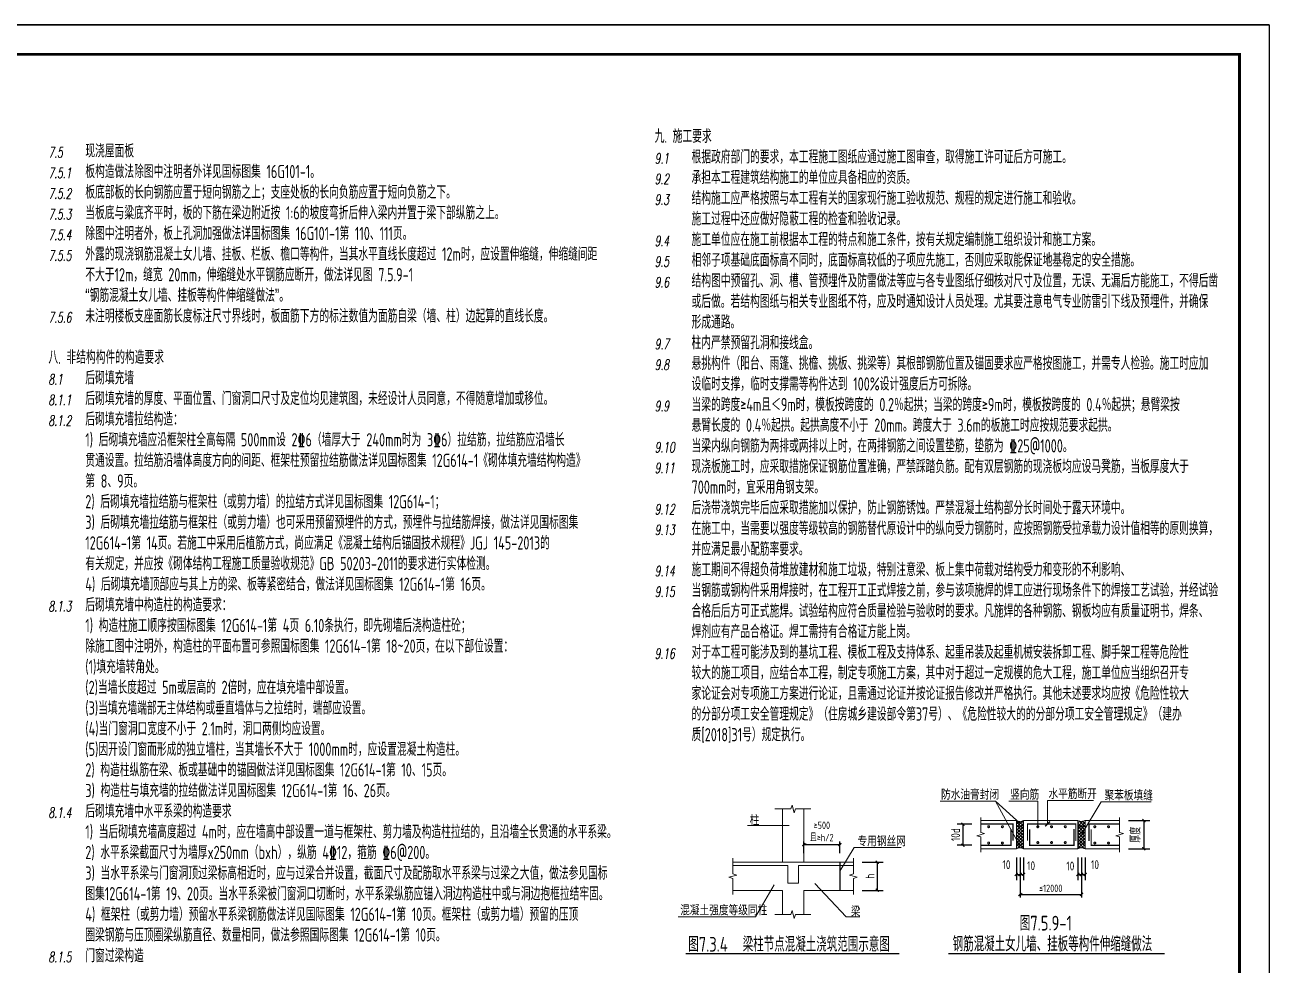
# Model space of a CAD drawing. Header units: millimetres. Extents: x 893615 to 896608, y 39650 to 40458.
# Drawn here: x 894244.1 to 894666.1, y 39925.2 to 40244.1 of the extents above; entities that cross this region are included whole.
import ezdxf

# ---------------------------------------------------------------- set-up
doc = ezdxf.new("R2010")
doc.units = ezdxf.units.MM
doc.header["$LTSCALE"] = 1000
doc.header["$MEASUREMENT"] = 0
doc.layers.add('100', color=253, linetype='Continuous')
for name, color, linetype, lineweight in [('SM-0-文字', 4, 'Continuous', 15), ('SM-0-标注', 3, 'Continuous', 15), ('SM-0-轮廓', 111, 'Continuous', 20), ('SM-0-钢筋', 1, 'Continuous', 35), ('SM-6大样-填充', 8, 'Continuous', 15), ('SM001', 7, 'Continuous', 15)]:
    doc.layers.add(name, color=color, linetype=linetype, lineweight=lineweight)
doc.styles.add('GBHZ', font='gbenor.shx', dxfattribs={"width": 0.9, "bigfont": 'gbcbig.shx'})
doc.styles.add('SM001', font='tssdeng.shx', dxfattribs={"width": 0.7, "bigfont": 'tssdchn.shx'})
doc.styles.add('SM002', font='romand.shx')
doc.styles.add('TS', font='tssdeng.shx', dxfattribs={"width": 0.8, "height": 2.5, "bigfont": 'tssdchn.shx'})
doc.styles.add('TSSD_REIN', font='tssdeng.shx', dxfattribs={"width": 0.7, "bigfont": 'tssdchn.shx'})
doc.dimstyles.new('TSSD_100_1', dxfattribs={"dimtxt": 2.5, "dimasz": 0.01, "dimexe": 1, "dimexo": 3, "dimgap": 0.8, "dimtad": 1, "dimdec": 0, "dimlfac": 100, "dimzin": 0, "dimdsep": 46, "dimtxsty": 'TS', "dimblk": 'PKM_BLK', "dimcen": 0, "dimdle": 100, "dimclrt": 7, "dimadec": 0, "dimazin": 0, "dimtfac": 1, "dimtdec": 0, "dimtix": 1, "dimtmove": 2, "dimatfit": 3, "dimfxl": 0, "dimtolj": 1, "dimtzin": 0, "dimarcsym": 0})
doc.dimstyles.new('Y', dxfattribs={"dimtxt": 3, "dimasz": 0.01, "dimexe": 2, "dimexo": 3, "dimgap": 1, "dimtad": 1, "dimdec": 0, "dimlfac": 100, "dimzin": 0, "dimdsep": 46, "dimtxsty": 'GBHZ', "dimblk1": 'DX', "dimblk2": 'DX', "dimsah": 1, "dimcen": 0.09, "dimdle": 1, "dimclrt": 4, "dimadec": 0, "dimazin": 0, "dimtfac": 1, "dimtdec": 0, "dimtix": 1, "dimtmove": 2, "dimatfit": 3, "dimldrblk": 'DX', "dimfxl": 0, "dimtolj": 1, "dimtzin": 0, "dimarcsym": 0})
pattern_1 = [(45, (909340.0319, 40230.9251), (-0.538815367, 0.538815367), []), (135, (909340.0319, 40230.9251), (-0.538815367, -0.538815367), [])]

# ---------------------------------------------------------------- blocks, each defined once
blk = doc.blocks.new('DX')
at = {"color": 0, "linetype": 'ByBlock', "const_width": 40}
blk.add_lwpolyline([(-54, -51), (46, 49)], dxfattribs=at)
blk = doc.blocks.new('*D9')
at = {"layer": 'Defpoints', "color": 0, "transparency": 16777216}
for p in [(894525.13, 39960.12), (894525.13, 39950.52), (894533.24, 39950.52)]:
    blk.add_point(p, dxfattribs=at)
at = {"layer": 'SM-0-标注', "color": 0, "lineweight": -2, "transparency": 16777216}
for p, q in [((894528.13, 39960.12), (894535.24, 39960.12)), ((894533.24, 39960.11), (894533.24, 39950.53)), ((894528.13, 39950.52), (894535.24, 39950.52))]:
    blk.add_line(p, q, dxfattribs=at)
at = {"layer": 'SM-0-标注', "color": 0, "lineweight": -2, "transparency": 16777216, "xscale": 0.01, "yscale": 0.01, "zscale": 0.01}
for p, rotation in [((894533.24, 39960.12), 90), ((894533.24, 39950.52), 270)]:
    blk.add_blockref('DX', p, dxfattribs=dict(at, rotation=rotation))
at = {"layer": 'SM-0-标注', "color": 4, "transparency": 16777216, "insert": (894530.74, 39955.32), "char_height": 3, "attachment_point": 5, "rotation": 90, "style": 'GBHZ'}
blk.add_mtext('\\A1;h', dxfattribs=at)
blk = doc.blocks.new('PKM_BLK')
at = {"layer": '100'}
blk.add_line((-100, 0), (0, 0), dxfattribs=at)
at = {"layer": '100', "const_width": 45}
blk.add_lwpolyline([(-50, -50), (50, 50)], dxfattribs=at)
blk = doc.blocks.new('*D10')
at = {"layer": 'Defpoints', "color": 0, "transparency": 16777216}
for p in [(894520.59, 39966.05), (894508.29, 39960.12), (894520.59, 39960.12)]:
    blk.add_point(p, dxfattribs=at)
at = {"layer": 'SM-0-标注', "color": 0, "lineweight": -2, "transparency": 16777216}
for p, q in [((894508.29, 39963.12), (894508.29, 39967.05)), ((894508.3, 39966.05), (894520.58, 39966.05)), ((894520.59, 39963.12), (894520.59, 39967.05))]:
    blk.add_line(p, q, dxfattribs=at)
at = {"layer": 'SM-0-标注', "color": 0, "lineweight": -2, "transparency": 16777216, "xscale": 0.01, "yscale": 0.01, "zscale": 0.01, "rotation": 180}
blk.add_blockref('PKM_BLK', (894508.29, 39966.05), dxfattribs=at)
at = {"layer": 'SM-0-标注', "color": 0, "lineweight": -2, "transparency": 16777216, "xscale": 0.01, "yscale": 0.01, "zscale": 0.01}
blk.add_blockref('PKM_BLK', (894520.59, 39966.05), dxfattribs=at)
at = {"layer": 'SM-0-标注', "color": 7, "transparency": 16777216, "insert": (894514.44, 39970.52), "char_height": 2.5, "attachment_point": 5, "style": 'TSSD_REIN'}
blk.add_mtext('\\A1;≥500\\P且\x93h/2', dxfattribs=at)
blk = doc.blocks.new('*D21')
at = {"layer": 'Defpoints', "color": 0, "transparency": 16777216}
for p in [(894581.65, 39964.63), (894582.85, 39964.63), (894582.85, 39955.94)]:
    blk.add_point(p, dxfattribs=at)
at = {"layer": 'SM-0-标注', "color": 0, "lineweight": -2, "transparency": 16777216}
for p, q in [((894581.65, 39961.63), (894581.65, 39953.94)), ((894582.85, 39961.63), (894582.85, 39953.94)), ((894581.64, 39955.94), (894581.63, 39955.94)), ((894581.65, 39955.94), (894582.85, 39955.94)), ((894582.86, 39955.94), (894582.87, 39955.94))]:
    blk.add_line(p, q, dxfattribs=at)
at = {"layer": 'SM-0-标注', "color": 0, "lineweight": -2, "transparency": 16777216, "xscale": 0.01, "yscale": 0.01, "zscale": 0.01}
blk.add_blockref('DX', (894581.65, 39955.94), dxfattribs=at)
at = {"layer": 'SM-0-标注', "color": 0, "lineweight": -2, "transparency": 16777216, "xscale": 0.01, "yscale": 0.01, "zscale": 0.01, "rotation": 180}
blk.add_blockref('DX', (894582.85, 39955.94), dxfattribs=at)
at = {"layer": 'SM-0-标注', "color": 4, "transparency": 16777216, "insert": (894585.41, 39958.89), "char_height": 3, "attachment_point": 5, "style": 'GBHZ'}
blk.add_mtext('\\A1;10', dxfattribs=at)
blk = doc.blocks.new('*D22')
at = {"layer": 'Defpoints', "color": 0, "transparency": 16777216}
for p in [(894581.65, 39962.76), (894602.5, 39962.76), (894602.5, 39949.16)]:
    blk.add_point(p, dxfattribs=at)
at = {"layer": 'SM-0-标注', "color": 0, "lineweight": -2, "transparency": 16777216}
for p, q in [((894581.65, 39959.76), (894581.65, 39948.16)), ((894602.5, 39959.76), (894602.5, 39948.16)), ((894581.66, 39949.16), (894602.49, 39949.16))]:
    blk.add_line(p, q, dxfattribs=at)
at = {"layer": 'SM-0-标注', "color": 0, "lineweight": -2, "transparency": 16777216, "xscale": 0.01, "yscale": 0.01, "zscale": 0.01, "rotation": 180}
blk.add_blockref('PKM_BLK', (894581.65, 39949.16), dxfattribs=at)
at = {"layer": 'SM-0-标注', "color": 0, "lineweight": -2, "transparency": 16777216, "xscale": 0.01, "yscale": 0.01, "zscale": 0.01}
blk.add_blockref('PKM_BLK', (894602.5, 39949.16), dxfattribs=at)
at = {"layer": 'SM-0-标注', "color": 7, "transparency": 16777216, "insert": (894592.07, 39951.21), "char_height": 2.5, "attachment_point": 5, "style": 'TSSD_REIN'}
blk.add_mtext('\\A1;\x9212000', dxfattribs=at)
blk = doc.blocks.new('*D23')
at = {"layer": 'Defpoints', "color": 0, "transparency": 16777216}
for p in [(894602.5, 39964.63), (894603.7, 39964.63), (894603.7, 39955.94)]:
    blk.add_point(p, dxfattribs=at)
at = {"layer": 'SM-0-标注', "color": 0, "lineweight": -2, "transparency": 16777216}
for p, q in [((894602.5, 39961.63), (894602.5, 39953.94)), ((894603.7, 39961.63), (894603.7, 39953.94)), ((894602.49, 39955.94), (894602.48, 39955.94)), ((894602.5, 39955.94), (894603.7, 39955.94)), ((894603.71, 39955.94), (894603.72, 39955.94))]:
    blk.add_line(p, q, dxfattribs=at)
at = {"layer": 'SM-0-标注', "color": 0, "lineweight": -2, "transparency": 16777216, "xscale": 0.01, "yscale": 0.01, "zscale": 0.01}
blk.add_blockref('DX', (894602.5, 39955.94), dxfattribs=at)
at = {"layer": 'SM-0-标注', "color": 0, "lineweight": -2, "transparency": 16777216, "xscale": 0.01, "yscale": 0.01, "zscale": 0.01, "rotation": 180}
blk.add_blockref('DX', (894603.7, 39955.94), dxfattribs=at)
at = {"layer": 'SM-0-标注', "color": 4, "transparency": 16777216, "insert": (894607.08, 39959.24), "char_height": 3, "attachment_point": 5, "style": 'GBHZ'}
blk.add_mtext('\\A1;10', dxfattribs=at)
blk = doc.blocks.new('*D24')
at = {"layer": 'Defpoints', "color": 0, "transparency": 16777216}
for p in [(894580.45, 39964.63), (894581.65, 39964.63), (894581.65, 39955.94)]:
    blk.add_point(p, dxfattribs=at)
at = {"layer": 'SM-0-标注', "color": 0, "lineweight": -2, "transparency": 16777216}
for p, q in [((894580.45, 39961.63), (894580.45, 39953.94)), ((894581.65, 39961.63), (894581.65, 39953.94)), ((894580.44, 39955.94), (894580.43, 39955.94)), ((894580.45, 39955.94), (894581.65, 39955.94)), ((894581.66, 39955.94), (894581.67, 39955.94))]:
    blk.add_line(p, q, dxfattribs=at)
at = {"layer": 'SM-0-标注', "color": 0, "lineweight": -2, "transparency": 16777216, "xscale": 0.01, "yscale": 0.01, "zscale": 0.01}
blk.add_blockref('DX', (894580.45, 39955.94), dxfattribs=at)
at = {"layer": 'SM-0-标注', "color": 0, "lineweight": -2, "transparency": 16777216, "xscale": 0.01, "yscale": 0.01, "zscale": 0.01, "rotation": 180}
blk.add_blockref('DX', (894581.65, 39955.94), dxfattribs=at)
at = {"layer": 'SM-0-标注', "color": 4, "transparency": 16777216, "insert": (894577.06, 39959.24), "char_height": 3, "attachment_point": 5, "style": 'GBHZ'}
blk.add_mtext('\\A1;10', dxfattribs=at)
blk = doc.blocks.new('*D25')
at = {"layer": 'Defpoints', "color": 0, "transparency": 16777216}
for p in [(894601.3, 39964.63), (894602.5, 39964.63), (894602.5, 39955.94)]:
    blk.add_point(p, dxfattribs=at)
at = {"layer": 'SM-0-标注', "color": 0, "lineweight": -2, "transparency": 16777216}
for p, q in [((894601.3, 39961.63), (894601.3, 39953.94)), ((894602.5, 39961.63), (894602.5, 39953.94)), ((894601.29, 39955.94), (894601.28, 39955.94)), ((894601.3, 39955.94), (894602.5, 39955.94)), ((894602.51, 39955.94), (894602.52, 39955.94))]:
    blk.add_line(p, q, dxfattribs=at)
at = {"layer": 'SM-0-标注', "color": 0, "lineweight": -2, "transparency": 16777216, "xscale": 0.01, "yscale": 0.01, "zscale": 0.01}
blk.add_blockref('DX', (894601.3, 39955.94), dxfattribs=at)
at = {"layer": 'SM-0-标注', "color": 0, "lineweight": -2, "transparency": 16777216, "xscale": 0.01, "yscale": 0.01, "zscale": 0.01, "rotation": 180}
blk.add_blockref('DX', (894602.5, 39955.94), dxfattribs=at)
at = {"layer": 'SM-0-标注', "color": 4, "transparency": 16777216, "insert": (894598.72, 39958.77), "char_height": 3, "attachment_point": 5, "style": 'GBHZ'}
blk.add_mtext('\\A1;10', dxfattribs=at)
blk = doc.blocks.new('*D26')
at = {"layer": 'Defpoints', "color": 0, "transparency": 16777216}
for p in [(894568.32, 39973.03), (894562.3, 39965.83), (894568.32, 39965.83)]:
    blk.add_point(p, dxfattribs=at)
at = {"layer": 'SM-0-标注', "color": 0, "lineweight": -2, "transparency": 16777216}
for p, q in [((894565.32, 39973.03), (894560.3, 39973.03)), ((894562.3, 39973.02), (894562.3, 39965.84)), ((894565.32, 39965.83), (894560.3, 39965.83))]:
    blk.add_line(p, q, dxfattribs=at)
at = {"layer": 'SM-0-标注', "color": 0, "lineweight": -2, "transparency": 16777216, "xscale": 0.01, "yscale": 0.01, "zscale": 0.01}
for p, rotation in [((894562.3, 39973.03), 90), ((894562.3, 39965.83), 270)]:
    blk.add_blockref('DX', p, dxfattribs=dict(at, rotation=rotation))
at = {"layer": 'SM-0-标注', "color": 4, "transparency": 16777216, "insert": (894559.8, 39969.43), "char_height": 3, "attachment_point": 5, "rotation": 90, "style": 'GBHZ'}
blk.add_mtext('\\A1;10d', dxfattribs=at)
blk = doc.blocks.new('*D27')
at = {"layer": 'Defpoints', "color": 0, "transparency": 16777216}
for p in [(894615.42, 39974.23), (894615.42, 39964.63), (894623.64, 39964.63)]:
    blk.add_point(p, dxfattribs=at)
at = {"layer": 'SM-0-标注', "color": 0, "lineweight": -2, "transparency": 16777216}
for p, q in [((894618.42, 39974.23), (894625.64, 39974.23)), ((894623.64, 39974.22), (894623.64, 39964.64)), ((894618.42, 39964.63), (894625.64, 39964.63))]:
    blk.add_line(p, q, dxfattribs=at)
at = {"layer": 'SM-0-标注', "color": 0, "lineweight": -2, "transparency": 16777216, "xscale": 0.01, "yscale": 0.01, "zscale": 0.01}
for p, rotation in [((894623.64, 39974.23), 90), ((894623.64, 39964.63), 270)]:
    blk.add_blockref('DX', p, dxfattribs=dict(at, rotation=rotation))
at = {"layer": 'SM-0-标注', "color": 4, "transparency": 16777216, "insert": (894620.99, 39969.43), "char_height": 3, "attachment_point": 5, "rotation": 90, "style": 'GBHZ'}
blk.add_mtext('\\A1;厚度', dxfattribs=at)

msp = doc.modelspace()

# ---------------------------------------------------------------- hatches: boundary and pattern name
at = {"layer": 'SM-6大样-填充'}
h = msp.add_hatch(dxfattribs=at)
h.set_pattern_fill('ANSI37', color=256, scale=0.24, style=0)
h.set_pattern_definition(pattern_1)
h.paths.add_polyline_path([(894582.852, 39974.228, -0.2557497), (894580.452, 39974.228), (894580.452, 39972.523, 0.2557497), (894582.852, 39972.523)])
h = msp.add_hatch(dxfattribs=at)
h.set_pattern_fill('ANSI37', color=256, scale=0.24, style=0)
h.set_pattern_definition(pattern_1)
h.paths.add_polyline_path([(894582.852, 39972.523, -0.2557497), (894580.452, 39972.523), (894580.452, 39966.333, -0.2557497), (894582.852, 39966.333)])
h = msp.add_hatch(dxfattribs=at)
h.set_pattern_fill('ANSI37', color=256, scale=0.24, style=0)
h.set_pattern_definition(pattern_1)
h.paths.add_polyline_path([(894603.697, 39974.228, -0.2557497), (894601.297, 39974.228), (894601.297, 39972.523, 0.2557497), (894603.697, 39972.523)])
h = msp.add_hatch(dxfattribs=at)
h.set_pattern_fill('ANSI37', color=256, scale=0.24, style=0)
h.set_pattern_definition(pattern_1)
h.paths.add_polyline_path([(894603.697, 39972.523, -0.2557497), (894601.297, 39972.523), (894601.297, 39966.333, -0.2557497), (894603.697, 39966.333)])
h = msp.add_hatch(dxfattribs=at)
h.set_pattern_fill('ANSI37', color=256, scale=0.24, style=0)
h.set_pattern_definition(pattern_1)
h.paths.add_polyline_path([(894582.852, 39966.333, 0.2557497), (894580.452, 39966.333), (894580.452, 39964.628, -0.2557497), (894582.852, 39964.628)])
h = msp.add_hatch(dxfattribs=at)
h.set_pattern_fill('ANSI37', color=256, scale=0.24, style=0)
h.set_pattern_definition(pattern_1)
h.paths.add_polyline_path([(894603.697, 39966.333, 0.2557497), (894601.297, 39966.333), (894601.297, 39964.628, -0.2557497), (894603.697, 39964.628)])

# ---------------------------------------------------------------- linework, layer by layer
at = {"color": 0}
for p, q in [((894666.137, 40244.145), (893614.887, 40244.145)), ((893614.887, 40244.145), (894666.137, 40244.145)), ((894666.137, 40244.145), (894666.137, 39650.145))]:
    msp.add_line(p, q, dxfattribs=at)
at = {"color": 0, "const_width": 1}
msp.add_lwpolyline([(894656.137, 39660.145), (893639.887, 39660.145), (893639.887, 40234.145), (894656.137, 40234.145)], close=True, dxfattribs=at)
at = {"layer": 'SM-0-文字'}
for p, q in [((894554.573, 39980.79), (894573.388, 39980.79)), ((894573.388, 39980.79), (894581.724, 39973.165)), ((894573.388, 39980.79), (894581.628, 39965.653)), ((894577.878, 39980.79), (894587.694, 39980.79)), ((894587.694, 39972.121), (894587.694, 39980.79)), ((894590.959, 39980.981), (894606.602, 39980.981)), ((894590.959, 39980.981), (894590.959, 39973.028)), ((894609.163, 39980.507), (894602.532, 39969.481)), ((894609.163, 39980.507), (894626.182, 39980.507)), ((894489.179, 39972.5), (894503.358, 39972.5)), ((894520.586, 39957.064), (894525.449, 39965.062)), ((894525.449, 39965.062), (894541.394, 39965.062)), ((894491.883, 39941.542), (894498.312, 39952.354)), ((894522.718, 39941.523), (894512.008, 39952.822)), ((894465.74, 39941.542), (894491.883, 39941.542)), ((894522.718, 39941.523), (894527.296, 39941.523))]:
    msp.add_line(p, q, dxfattribs=at)
for points, const_width in [([(894590.164, 39972.226), (894591.829, 39973.904)], 0.42), ([(894468.304, 39929.083), (894540.698, 39929.083)], 0.45), ([(894557.385, 39929.083), (894630.745, 39929.083)], 0.45)]:
    msp.add_lwpolyline(points, dxfattribs=dict(at, const_width=const_width))
at = {"layer": 'SM-0-轮廓'}
for p, q in [((894501.091, 39960.119), (894501.091, 39978.154)), ((894508.291, 39960.119), (894508.291, 39978.154)), ((894568.325, 39974.228), (894580.452, 39974.228)), ((894580.452, 39974.228), (894580.452, 39964.628)), ((894601.297, 39974.228), (894582.852, 39974.228)), ((894582.852, 39974.228), (894582.852, 39964.628)), ((894601.297, 39974.228), (894601.297, 39964.628)), ((894603.697, 39974.228), (894603.697, 39964.628)), ((894615.416, 39974.228), (894603.697, 39974.228)), ((894568.325, 39964.628), (894580.452, 39964.628)), ((894601.297, 39964.628), (894582.852, 39964.628)), ((894615.416, 39964.628), (894603.697, 39964.628)), ((894484.254, 39960.119), (894525.127, 39960.119)), ((894484.254, 39958.919), (894502.891, 39958.919)), ((894502.891, 39958.919), (894502.891, 39952.919)), ((894506.491, 39958.919), (894525.127, 39958.919)), ((894506.491, 39958.919), (894506.491, 39952.919)), ((894484.254, 39950.519), (894501.091, 39950.519)), ((894501.091, 39942.358), (894501.091, 39950.519)), ((894502.891, 39952.919), (894506.491, 39952.919)), ((894508.291, 39942.358), (894508.291, 39950.519)), ((894508.291, 39950.519), (894525.127, 39950.519))]:
    msp.add_line(p, q, dxfattribs=at)
for points in [[(894510.746, 39978.154), (894505.471, 39978.154), (894505.051, 39976.834), (894504.331, 39979.474), (894503.911, 39978.154), (894498.445, 39978.154)], [(894568.325, 39975.289), (894568.325, 39970.208), (894569.645, 39969.788), (894567.005, 39969.068), (894568.325, 39968.648), (894568.325, 39963.505)], [(894615.416, 39975.289), (894615.416, 39970.208), (894616.736, 39969.788), (894614.096, 39969.068), (894615.416, 39968.648), (894615.416, 39963.505)], [(894484.254, 39961.408), (894484.254, 39956.133), (894485.574, 39955.713), (894482.934, 39954.993), (894484.254, 39954.573), (894484.254, 39949.107)], [(894525.127, 39961.408), (894525.127, 39956.133), (894523.807, 39955.713), (894526.447, 39954.993), (894525.127, 39954.573), (894525.127, 39949.107)], [(894510.746, 39942.358), (894505.471, 39942.358), (894505.051, 39941.038), (894504.331, 39943.678), (894503.911, 39942.358), (894498.445, 39942.358)]]:
    msp.add_lwpolyline(points, dxfattribs=at)
for centre, start, end in [((894581.652, 39976.421), 241.30825, 298.69175), ((894581.652, 39974.716), 241.30825, 298.69175), ((894602.497, 39976.421), 241.30825, 298.69175), ((894602.497, 39974.716), 241.30825, 298.69175), ((894581.652, 39964.14), 61.30825, 118.69175), ((894581.652, 39962.435), 61.30825, 118.69175), ((894602.497, 39964.14), 61.30825, 118.69175), ((894602.497, 39962.435), 61.30825, 118.69175)]:
    msp.add_arc(centre, 2.499, start, end, dxfattribs=at)
at = {"layer": 'SM-0-钢筋', "const_width": 0.42}
for points in [[(894568.325, 39973.028), (894579.258, 39973.028), (894579.258, 39967.387)], [(894578.616, 39971.335), (894578.616, 39965.828), (894568.325, 39965.828)], [(894584.201, 39967.345), (894584.201, 39973.028), (894600.588, 39973.028), (894600.588, 39967.219)], [(894599.946, 39971.299), (894599.946, 39965.828), (894584.945, 39965.828), (894584.945, 39971.275)], [(894615.416, 39973.028), (894605.046, 39973.028), (894605.046, 39967.273)], [(894615.416, 39965.828), (894605.79, 39965.828), (894605.79, 39971.227)], [(894520.586, 39960.119), (894520.586, 39950.519)]]:
    msp.add_lwpolyline(points, dxfattribs=at)
for points in [[(894570.72, 39972.121, -1), (894571.32, 39972.121)], [(894571.32, 39972.121, -1), (894570.72, 39972.121)], [(894575.376, 39972.121, -1), (894575.976, 39972.121)], [(894575.976, 39972.121, -1), (894575.376, 39972.121)], [(894587.994, 39972.121, 1), (894587.394, 39972.121)], [(894587.394, 39972.121, 1), (894587.994, 39972.121)], [(894592.05, 39972.121, -1), (894592.65, 39972.121)], [(894592.65, 39972.121, -1), (894592.05, 39972.121)], [(894596.706, 39972.121, -1), (894597.306, 39972.121)], [(894597.306, 39972.121, -1), (894596.706, 39972.121)], [(894606.726, 39972.121, -1), (894607.326, 39972.121)], [(894607.326, 39972.121, -1), (894606.726, 39972.121)], [(894611.382, 39972.121, -1), (894611.982, 39972.121)], [(894611.982, 39972.121, -1), (894611.382, 39972.121)], [(894587.394, 39966.735, -1), (894587.994, 39966.735)], [(894592.65, 39966.735, 1), (894592.05, 39966.735)], [(894597.306, 39966.735, 1), (894596.706, 39966.735)], [(894570.72, 39966.589, -1), (894571.32, 39966.589)], [(894571.32, 39966.589, -1), (894570.72, 39966.589)], [(894575.376, 39966.589, -1), (894575.976, 39966.589)], [(894575.976, 39966.589, -1), (894575.376, 39966.589)], [(894587.994, 39966.735, -1), (894587.394, 39966.735)], [(894592.05, 39966.735, 1), (894592.65, 39966.735)], [(894596.706, 39966.735, 1), (894597.306, 39966.735)], [(894606.726, 39966.589, -1), (894607.326, 39966.589)], [(894607.326, 39966.589, -1), (894606.726, 39966.589)], [(894611.382, 39966.589, -1), (894611.982, 39966.589)], [(894611.982, 39966.589, -1), (894611.382, 39966.589)]]:
    msp.add_lwpolyline(points, format="xyb", dxfattribs=at)

# ---------------------------------------------------------------- texts
at = {"layer": 'SM-0-文字', "style": 'SM001', "width": 0.75}
for s, p in [('防水油膏封闭', (894554.866, 39981.306)), ('竖向筋', (894578.314, 39981.306)), ('水平筋断开', (894591.298, 39981.497)), ('聚苯板填缝', (894610.313, 39981.023)), ('柱', (894489.963, 39972.566)), ('专用钢丝网', (894526.544, 39965.48)), ('混凝土强度等级同柱', (894466.4, 39942.058)), ('梁', (894524.31, 39941.589))]:
    msp.add_text(s, height=3.5, dxfattribs=at).set_placement(p)
at = {"layer": 'SM-0-文字', "ltscale": 99, "style": 'SM001', "width": 0.75}
for s, p in [('图7.5.9-1', (894581.579, 39936.907)), ('图7.3.4', (894469.139, 39929.739)), ('梁柱节点混凝土浇筑范围示意图', (894487.614, 39929.739)), ('钢筋混凝土女儿墙、挂板等构件伸缩缝做法', (894558.811, 39929.839))]:
    msp.add_text(s, height=5, dxfattribs=at).set_placement(p)
at = {"layer": 'SM001', "style": 'SM001', "width": 0.7}
for s, p in [('九. 施工要求', (894457.748, 40204.117)), ('现浇屋面板', (894264.637, 40199.145)), ('根据政府部门的要求，本工程施工图纸应通过施工图审查，取得施工许可证后方可施工。', (894470.248, 40197.117)), ('板构造做法除图中注明者外详见国标图集 16G101-1。', (894264.637, 40192.145)), ('承担本工程建筑结构施工的单位应具备相应的资质。', (894470.248, 40190.117)), ('板底部板的长向钢筋应置于短向钢筋之上；支座处板的长向负筋应置于短向负筋之下。', (894264.637, 40185.145)), ('结构施工应严格按照与本工程有关的国家现行施工验收规范、规程的规定进行施工和验收。', (894470.248, 40183.117)), ('当板底与粱底齐平时，板的下筋在梁边附近按 1:6的坡度弯折后伸入梁内并置于梁下部纵筋之上。', (894264.637, 40178.145)), ('施工过程中还应做好隐蔽工程的检查和验收记录。', (894470.248, 40176.117)), ('除图中注明者外，板上孔洞加强做法详国标图集 16G101-1第 110、111页。', (894264.637, 40171.145)), ('施工单位应在施工前根据本工程的特点和施工条件，按有关规定编制施工组织设计和施工方案。', (894470.25, 40169.088)), ('外露的现浇钢筋混凝土女儿墙、挂板、栏板、檐口等构件，当其水平直线长度超过 12m时，应设置伸缩缝，伸缩缝间距', (894264.637, 40164.145)), ('相邻子项基础底面标高不同时，底面标高较低的子项应先施工，否则应采取能保证地基稳定的安全措施。', (894470.25, 40162.088)), ('不大于12m，缝宽 20mm，伸缩缝处水平钢筋应断开，做法详见图 7.5.9-1', (894264.637, 40157.145)), ('结构图中预留孔、洞、槽、管预埋件及防雷做法等应与各专业图纸仔细核对尺寸及位置，无误、无漏后方能施工，不得后凿', (894470.25, 40155.088)), ('“钢筋混凝土女儿墙、挂板等构件伸缩缝做法”。', (894264.637, 40150.145)), ('或后做。若结构图纸与相关专业图纸不符，应及时通知设计人员处理。尤其要注意电气专业防雷引下线及预埋件，并确保', (894470.25, 40148.088)), ('未注明楼板支座面筋长度标注尺寸界线时，板面筋下方的标注数值为面筋自梁（墙、柱）边起算的直线长度。', (894264.637, 40143.145)), ('形成通路。', (894470.25, 40141.088)), ('柱内严禁预留孔洞和接线盒。', (894470.25, 40134.088)), ('八. 非结构构件的构造要求', (894252.137, 40129.145)), ('悬挑构件（阳台、雨篷、挑檐、挑板、挑梁等）其根部钢筋位置及锚固要求应严格按图施工，并需专人检验。施工时应加', (894470.25, 40127.088)), ('后砌填充墙', (894264.637, 40122.145)), ('设临时支撑，临时支撑需等构件达到 100%%%设计强度后方可拆除。', (894470.25, 40120.088)), ('后砌填充墙的厚度、平面位置、门窗洞口尺寸及定位均见建筑图，未经设计人员同意，不得随意增加或移位。', (894264.637, 40115.145)), ('当梁的跨度≥4m且＜9m时，模板按跨度的 0.2％起拱；当梁的跨度≥9m时，模板按跨度的 0.4％起拱；悬臂梁按', (894470.25, 40113.088)), ('后砌填充墙拉结构造：', (894264.637, 40108.145)), ('悬臂长度的 0.4％起拱。起拱高度不小于 20mm。跨度大于 3.6m的板施工时应按规范要求起拱。', (894470.25, 40106.088)), ('1) 后砌填充墙应沿框架柱全高每隔 500mm设 2%%1326（墙厚大于 240mm时为 3%%1326）拉结筋，拉结筋应沿墙长', (894264.637, 40101.145)), ('当梁内纵向钢筋为两排或两排以上时，在两排钢筋之间设置垫筋，垫筋为 %%13225@1000。', (894470.25, 40099.088)), ('贯通设置。拉结筋沿墙体高度方向的间距、框架柱预留拉结筋做法详见国标图集 12G614-1《砌体填充墙结构构造》', (894264.637, 40094.145)), ('现浇板施工时，应采取措施保证钢筋位置准确，严禁踩踏负筋。配有双层钢筋的现浇板均应设马凳筋，当板厚度大于', (894470.25, 40092.088)), ('第 8、9页。', (894264.637, 40087.145)), ('700mm时，宜采用角钢支架。', (894470.25, 40085.088)), ('2) 后砌填充墙拉结筋与框架柱（或剪力墙）的拉结方式详见国标图集 12G614-1；', (894264.637, 40080.145)), ('后浇带浇筑完毕后应采取措施加以保护，防止钢筋锈蚀。严禁混凝土结构部分长时间处于露天环境中。', (894470.25, 40078.088)), ('3) 后砌填充墙拉结筋与框架柱（或剪力墙）也可采用预留预埋件的方式，预埋件与拉结筋焊接，做法详见国标图集 ', (894264.637, 40073.145)), ('在施工中，当需要以强度等级较高的钢筋替代原设计中的纵向受力钢筋时，应按照钢筋受拉承载力设计值相等的原则换算，', (894470.25, 40071.088)), ('12G614-1第 14页。若施工中采用后植筋方式，尚应满足《混凝土结构后锚固技术规程》JGJ 145-2013的', (894264.637, 40066.145)), ('并应满足最小配筋率要求。', (894470.25, 40064.088)), ('有关规定，并应按《砌体结构工程施工质量验收规范》GB 50203-2011的要求进行实体检测。', (894264.637, 40059.145)), ('施工期间不得超负荷堆放建材和施工垃圾，特别注意梁、板上集中荷载对结构受力和变形的不利影响、', (894470.25, 40057.088)), ('4) 后砌填充墙顶部应与其上方的梁、板等紧密结合，做法详见国标图集 12G614-1第 16页。', (894264.637, 40052.145)), ('当钢筋或钢构件采用焊接时，在工程开工正式焊接之前，参与该项施焊的焊工应进行现场条件下的焊接工艺试验，并经试验', (894470.25, 40050.088)), ('后砌填充墙中构造柱的构造要求：', (894264.637, 40045.145)), ('合格后后方可正式施焊。试验结构应符合质量检验与验收时的要求。凡施焊的各种钢筋、钢板均应有质量证明书，焊条、', (894470.25, 40043.088)), ('1) 构造柱施工顺序按国标图集 12G614-1第 4页 6.10条执行，即先砌墙后浇构造柱砼；', (894264.637, 40038.145)), ('焊剂应有产品合格证。焊工需持有合格证方能上岗。', (894470.25, 40036.088)), ('除施工图中注明外，构造柱的平面布置可参照国标图集 12G614-1第 18~20页，在以下部位设置：', (894264.637, 40031.145)), ('对于本工程可能涉及到的基坑工程、模板工程及支持体系、起重吊装及起重机械安装拆卸工程、脚手架工程等危险性', (894470.25, 40029.088)), ('(1)填充墙转角处。', (894264.637, 40024.145)), ('较大的施工项目，应结合本工程，制定专项施工方案，其中对于超过一定规模的危大工程，施工单位应当组织召开专', (894470.25, 40022.088)), ('(2)当墙长度超过 5m或层高的 2倍时，应在填充墙中部设置。', (894264.637, 40017.145)), ('家论证会对专项施工方案进行论证，且需通过论证并按论证报告修改并严格执行。其他未述要求均应按《危险性较大', (894470.25, 40015.088)), ('(3)当填充墙端部无主体结构或垂直墙体与之拉结时，端部应设置。', (894264.637, 40010.145)), ('的分部分项工安全管理规定》（住房城乡建设部令第37号）、《危险性较大的的分部分项工安全管理规定》（建办', (894470.25, 40008.088)), ('(4)当门窗洞口宽度不小于 2.1m时，洞口两侧均应设置。', (894264.637, 40003.145)), ('质[2018]31号）规定执行。', (894470.25, 40001.088)), ('(5)因开设门窗而形成的独立墙柱，当其墙长不大于 1000mm时，应设置混凝土构造柱。', (894264.637, 39996.145)), ('2) 构造柱纵筋在梁、板或基础中的锚固做法详见国标图集 12G614-1第 10、15页。', (894264.637, 39989.145)), ('3) 构造柱与填充墙的拉结做法详见国标图集 12G614-1第 16、26页。', (894264.637, 39982.145)), ('后砌填充墙中水平系梁的构造要求', (894264.637, 39975.145)), ('1) 当后砌填充墙高度超过 4m时，应在墙高中部设置一道与框架柱、剪力墙及构造柱拉结的，且沿墙全长贯通的水平系梁。', (894264.637, 39968.145)), ('2) 水平系梁截面尺寸为墙厚x250mm（bxh），纵筋 4%%13212，箍筋 %%1326@200。', (894264.637, 39961.145)), ('3) 当水平系梁与门窗洞顶过梁标高相近时，应与过梁合并设置，截面尺寸及配筋取水平系梁与过梁之大值，做法参见国标', (894264.637, 39954.145)), ('图集12G614-1第 19、20页。当水平系梁被门窗洞口切断时，水平系梁纵筋应锚入洞边构造柱中或与洞边抱框拉结牢固。', (894264.637, 39947.145)), ('4) 框架柱（或剪力墙）预留水平系梁钢筋做法详见国际图集 12G614-1第 10页。框架柱（或剪力墙）预留的压顶', (894264.637, 39940.145)), ('圈梁钢筋与压顶圈梁纵筋直径、数量相同，做法参照国际图集 12G614-1第 10页。', (894264.637, 39933.145)), ('门窗过梁构造', (894264.637, 39926.145))]:
    msp.add_text(s, height=4.5, dxfattribs=at).set_placement(p)
at = {"layer": 'SM001', "color": 96, "style": 'SM002', "oblique": 10, "width": 0.65}
for s, p in [('7.5', (894252.137, 40199.145)), ('9.1', (894457.748, 40197.117)), ('7.5.1', (894252.137, 40192.145)), ('9.2', (894457.748, 40190.117)), ('7.5.2', (894252.137, 40185.145)), ('9.3', (894457.748, 40183.117)), ('7.5.3', (894252.137, 40178.145)), ('7.5.4', (894252.137, 40171.145)), ('9.4', (894457.75, 40169.088)), ('7.5.5', (894252.137, 40164.145)), ('9.5', (894457.75, 40162.088)), ('9.6', (894457.75, 40155.088)), ('7.5.6', (894252.137, 40143.145)), ('9.7', (894457.75, 40134.088)), ('9.8', (894457.75, 40127.088)), ('8.1', (894252.137, 40122.145)), ('8.1.1', (894252.137, 40115.145)), ('9.9', (894457.75, 40113.088)), ('8.1.2', (894252.137, 40108.145)), ('9.10', (894457.75, 40099.088)), ('9.11', (894457.75, 40092.088)), ('9.12', (894457.75, 40078.088)), ('9.13', (894457.75, 40071.088)), ('9.14', (894457.75, 40057.088)), ('9.15', (894457.75, 40050.088)), ('8.1.3', (894252.137, 40045.145)), ('9.16', (894457.75, 40029.088)), ('8.1.4', (894252.137, 39975.145)), ('8.1.5', (894252.137, 39926.145))]:
    msp.add_text(s, height=3.5, dxfattribs=at).set_placement(p)

# ---------------------------------------------------------------- dimensions: what is measured, and where the dimension line sits
at = {"layer": 'SM-0-标注'}
for base, p1, p2, text, picture, middle in [((894520.586, 39966.052), (894508.291, 39960.119), (894520.586, 39960.119), '≥500\\P且\x93h/2', '*D10', (894514.438, 39970.522)), ((894602.497, 39949.156), (894581.652, 39962.763), (894602.497, 39962.763), '\x9212000', '*D22', (894592.074, 39951.206))]:
    dim = msp.add_linear_dim(base=base, p1=p1, p2=p2, text=text, dimstyle='TSSD_100_1', override={"dimtxsty": 'TSSD_REIN'}, dxfattribs=at)
    dim.commit()
    dim.dimension.update_dxf_attribs({"geometry": picture, "text_midpoint": middle})
for base, p1, p2, text, picture, middle in [((894562.302, 39965.828), (894568.325, 39973.028), (894568.325, 39965.828), '10d', '*D26', (894559.802, 39969.428)), ((894623.642, 39964.628), (894615.416, 39974.228), (894615.416, 39964.628), '厚度', '*D27', (894620.993, 39969.428)), ((894533.242, 39950.519), (894525.127, 39960.119), (894525.127, 39950.519), 'h', '*D9', (894530.742, 39955.319))]:
    dim = msp.add_linear_dim(base=base, p1=p1, p2=p2, angle=90, text=text, dimstyle='Y', override={"dimscale": 1}, dxfattribs=at)
    dim.commit()
    dim.dimension.update_dxf_attribs({"geometry": picture, "text_midpoint": middle})
for base, p1, p2, picture, middle in [((894581.652, 39955.937), (894580.452, 39964.628), (894581.652, 39964.628), '*D24', (894577.065, 39959.237)), ((894582.852, 39955.937), (894581.652, 39964.628), (894582.852, 39964.628), '*D21', (894585.408, 39958.885)), ((894602.497, 39955.937), (894601.297, 39964.628), (894602.497, 39964.628), '*D25', (894598.722, 39958.771)), ((894603.697, 39955.937), (894602.497, 39964.628), (894603.697, 39964.628), '*D23', (894607.084, 39959.237))]:
    dim = msp.add_linear_dim(base=base, p1=p1, p2=p2, text='10', dimstyle='Y', override={"dimscale": 1}, dxfattribs=at)
    dim.commit()
    dim.dimension.update_dxf_attribs({"geometry": picture, "text_midpoint": middle, "dimtype": 160})

doc.saveas('drawing.dxf')
